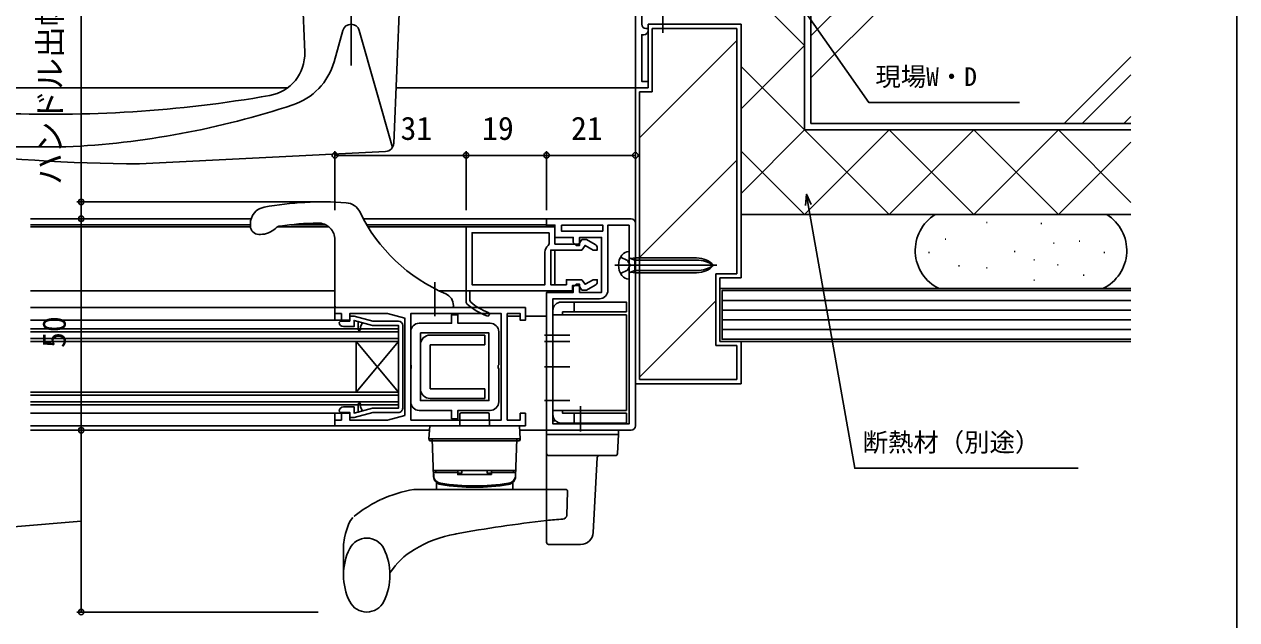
# Model space of a CAD drawing. Units: millimetres, scale not verified. Extents: x -438 to 438, y -464 to 465.
# Drawn here: x 150.9 to 437.5, y -299 to -158.2 of the extents above; entities that cross this region are included whole.
import ezdxf
from ezdxf.enums import TextEntityAlignment as Align

# ---------------------------------------------------------------- set-up
doc = ezdxf.new("R2010")
doc.units = ezdxf.units.MM
doc.header["$LTSCALE"] = 4
for name, color, linetype in [('0-2_YKK_11', 7, 'Continuous'), ('0-4_YKK_12', 2, 'Continuous'), ('0-5_YKK_13', 4, 'Continuous'), ('0-7_YKK_D', 6, 'Continuous'), ('0-8_YKK_ZWAK', 7, 'Continuous'), ('0-9_YSS_K', 3, 'Continuous'), ('0-A_YSS_KE', 3, 'Continuous')]:
    doc.layers.add(name, color=color, linetype=linetype)
doc.styles.add('ＭＳ ゴシック', font='')
doc.styles.get('ＭＳ ゴシック').set_extended_font_data('MS Gothic')

msp = doc.modelspace()

# ---------------------------------------------------------------- linework, layer by layer
at = {"layer": '0-2_YKK_11'}
for p, q in [((296.856, -156.2), (296.856, -158.2)), ((295.356, -253.2), (295.356, -205.2)), ((240.356, -229.4), (240.356, -249))]:
    msp.add_line(p, q, dxfattribs=at)
for points in [[(295.356, -173.2), (295.356, -153.2), (305.356, -153.2), (305.356, -155.2), (302.527, -155.2), (302.335, -155.057), (301.377, -155.057), (301.185, -155.2), (297.856, -155.2)], [(297.856, -159.2), (298.356, -159.2), (298.356, -159.7)], [(297.356, -160.7), (296.856, -160.7), (296.856, -171.7), (298.356, -171.7), (298.356, -173.2), (295.356, -173.2)], [(255.525, -224.351), (255.356, -223.976), (255.356, -206.1), (276.356, -206.1), (276.356, -210.2), (281.956, -210.2), (282.726, -209.1), (283.819, -209.1), (285.856, -210.276)], [(294.356, -204.2), (274.356, -204.2), (274.356, -205.7), (276.356, -205.7), (276.356, -208.6), (280.656, -208.6), (280.656, -209.8), (281.356, -210.5), (282.156, -210.5), (282.156, -208.6), (287.356, -208.6), (287.356, -221.6), (282.156, -221.6), (282.156, -219.7), (281.356, -219.7), (280.656, -220.4), (280.656, -221.6), (274.356, -221.6), (274.356, -254.2), (294.356, -254.2)], [(293.856, -205.7), (293.856, -252.7), (275.856, -252.7), (275.856, -223.1), (280.656, -223.1), (286.856, -223.1)], [(288.856, -221.1), (288.856, -205.7), (293.856, -205.7)], [(274.956, -207.5), (256.756, -207.5), (256.756, -219.8), (273.956, -219.8), (273.956, -212.1)], [(274.748, -210.556), (274.956, -210.15), (274.956, -207.5)], [(286.356, -211.142), (286.356, -211.6), (285.349, -211.6), (283.452, -210.504), (282.685, -211.6), (275.356, -211.6), (275.356, -219.8), (279.056, -219.8), (279.056, -218.6), (282.685, -218.6), (283.452, -219.695), (285.349, -218.6), (286.356, -218.6), (286.356, -219.057)], [(285.856, -219.923), (283.819, -221.1), (282.726, -221.1), (281.956, -220), (280.456, -220), (280.456, -221.2)], [(255.525, -224.351), (255.356, -223.976), (255.356, -221.2), (256.256, -221.2), (256.256, -223.562), (256.437, -223.947)], [(280.456, -221.2), (256.256, -221.2), (256.256, -223.562), (256.437, -223.947)], [(225.356, -228.7), (225.656, -228.4), (227.856, -228.4), (227.856, -227.2), (228.856, -227.2), (233.334, -228.4), (239.356, -228.4)], [(226.356, -248.7), (228.856, -248.7), (228.856, -250.164), (233.203, -249), (239.356, -249), (239.356, -229.4), (233.202, -229.4), (228.856, -228.235), (228.856, -229.7), (226.356, -229.7)], [(244.256, -228.9), (251.906, -228.9), (251.906, -226.9), (253.406, -226.9), (253.406, -228.9), (261.056, -228.9)], [(242.256, -247.5), (242.256, -239.658), (242.376, -239.475), (242.376, -238.925), (242.256, -238.741), (242.256, -230.9)], [(263.056, -230.9), (263.056, -238.741), (262.936, -238.925), (262.936, -239.475), (263.056, -239.658), (263.056, -247.5)], [(239.356, -250), (233.334, -250), (228.856, -251.2), (227.856, -251.2), (227.856, -250), (225.656, -250), (225.356, -249.7)], [(261.056, -249.5), (253.406, -249.5), (253.406, -251.5), (251.906, -251.5), (251.906, -249.5), (244.256, -249.5)]]:
    msp.add_lwpolyline(points, dxfattribs=at)
for points in [[(277.856, -205.7), (287.656, -205.7), (287.656, -207.1), (277.856, -207.1)], [(269.356, -253.2), (224.356, -253.2), (224.356, -251.8), (225.856, -251.8), (225.856, -250.2), (227.856, -250.2), (227.856, -251.8), (236.751, -251.8), (240.856, -250.7), (240.856, -227.7), (236.751, -226.6), (227.856, -226.6), (227.856, -228.2), (225.856, -228.2), (225.856, -226.6), (224.356, -226.6), (224.356, -225.2), (269.356, -225.2), (269.356, -228.2), (268.156, -228.2), (268.156, -226.6), (265.056, -226.6), (265.056, -242.959), (265.056, -251.8), (268.156, -251.8), (268.156, -250.2), (269.356, -250.2)], [(229.856, -228.503), (229.856, -230.45), (230.118, -230.699), (230.356, -230.45), (230.356, -229.637), (230.856, -228.771)], [(242.256, -251.8), (242.256, -226.6), (263.656, -226.6), (263.656, -243.078), (263.656, -251.8)], [(244.556, -231.2), (260.756, -231.2), (260.756, -247.2), (244.556, -247.2)], [(229.856, -247.95), (229.856, -249.897), (230.856, -249.629), (230.356, -248.763), (230.356, -247.95), (230.101, -247.7)]]:
    msp.add_lwpolyline(points, close=True, dxfattribs=at)
for centre, radius, start, end in [((297.856, -158.2), 1, 179.99985, 269.99983), ((297.356, -159.7), 1, 269.99985, 359.99983), ((294.356, -205.2), 1, 0.00001, 89.99999), ((275.856, -212.1), 1.9, 125.68531, 179.99999), ((285.356, -211.142), 1, 360, 60.00002), ((285.356, -219.057), 1, 299.99998, 0), ((286.856, -221.1), 2, 270.00001, 359.99999), ((265.446, -213.1), 15, 228.5951, 249.7334), ((265.446, -213.1), 15, 228.5951, 249.7334), ((265.446, -213.1), 14.1, 230.28516, 249.73341), ((265.446, -213.1), 14.1, 230.28516, 249.73341), ((260.406, -226.75), 0.45, 249.73339, 69.73341), ((260.406, -226.75), 0.45, 249.73339, 69.73341), ((226.356, -228.7), 1, 179.99955, 269.99781), ((239.356, -229.4), 1, 0.00044, 90.00042), ((244.256, -230.9), 2, 90.00001, 179.99999), ((261.056, -230.9), 2, 0.00001, 89.99999), ((226.356, -249.7), 1, 90.00001, 179.99999), ((239.356, -249), 1, 270.00001, 0.00091), ((244.256, -247.5), 2, 180.00001, 269.99999), ((261.056, -247.5), 2, 270.00001, 359.99999), ((294.356, -253.2), 1, 270.00001, 359.99999)]:
    msp.add_arc(centre, radius, start, end, dxfattribs=at)
at = {"layer": '0-4_YKK_12'}
for p, q in [((213.207, -173.2), (130.98, -173.2)), ((295.356, -173.2), (238.925, -173.2)), ((204.54, -204.2), (152.407, -204.2)), ((204.356, -205.6), (152.407, -205.6)), ((204.366, -206.101), (152.407, -206.102)), ((222.876, -206.101), (210.772, -206.101)), ((222.084, -205.6), (213.883, -205.6)), ((274.356, -204.2), (231.062, -204.2)), ((274.356, -205.6), (231.855, -205.6)), ((255.836, -206.1), (232.157, -206.101)), ((274.356, -204.2), (274.355, -206.1)), ((276.356, -211.6), (276.355, -219.8)), ((224.356, -221.2), (152.407, -221.2)), ((255.356, -221.2), (248.836, -221.2)), ((224.656, -225.2), (152.407, -225.2)), ((224.356, -225.2), (224.356, -228.2)), ((226.356, -228.2), (152.407, -228.2)), ((268.156, -227.2), (265.056, -227.2)), ((274.356, -227.2), (269.356, -227.2)), ((152.407, -230.2), (239.356, -230.2)), ((152.407, -230.9), (239.356, -230.9)), ((239.356, -230.2), (239.356, -248.2)), ((152.407, -232.5), (239.356, -232.5)), ((152.407, -233.2), (239.356, -233.2)), ((229.356, -245.2), (239.356, -233.2)), ((152.407, -245.2), (239.356, -245.2)), ((152.407, -245.9), (239.356, -245.9)), ((152.407, -247.5), (239.356, -247.5)), ((152.407, -248.2), (239.356, -248.2)), ((226.356, -250.2), (152.407, -250.202)), ((224.356, -253.2), (224.356, -250.2)), ((224.656, -253.2), (152.407, -253.2)), ((152.407, -254.2), (246.556, -254.2)), ((268.156, -254.2), (274.356, -254.2))]:
    msp.add_line(p, q, dxfattribs=at)
msp.add_lwpolyline([(229.356, -245.2), (229.356, -233.2), (239.356, -245.2)], dxfattribs=at)
at = {"layer": '0-5_YKK_13'}
for p, q in [((228.154, -167.973), (228.154, -45.896)), ((216.154, -139.2), (217.198, -164.792)), ((240.154, -139.2), (238.228, -186.375)), ((301.856, -160.231), (301.856, -150.169)), ((226.229, -159.655), (224.124, -167.098)), ((237.918, -187.366), (230.078, -159.655)), ((160.745, -187.2), (148.154, -187.2)), ((236.33, -188.291), (178.154, -191.2)), ((204.356, -205.4), (204.356, -205.9)), ((206.356, -207.9), (206.752, -207.9)), ((224.356, -209.207), (224.356, -224.9)), ((295.256, -213.982), (294.184, -213.59)), ((295.256, -213.454), (294.452, -213.611)), ((309.831, -213.454), (295.256, -213.454)), ((295.256, -216.946), (295.256, -213.454)), ((309.831, -213.982), (295.256, -213.982)), ((314.634, -215.2), (290.481, -215.2)), ((293.856, -218.45), (293.856, -217.279)), ((295.256, -216.417), (294.184, -216.81)), ((295.256, -216.946), (294.452, -216.789)), ((309.831, -216.417), (295.256, -216.417)), ((309.831, -216.946), (295.256, -216.946)), ((247.956, -219.2), (247.956, -227.2)), ((224.656, -225.2), (252.056, -225.2)), ((252.356, -224.9), (252.356, -224.732)), ((275.856, -225.9), (275.856, -252)), ((278.156, -226.2), (278.156, -226.9)), ((278.156, -226.2), (293.256, -226.2)), ((280.856, -223.9), (280.856, -226.2)), ((275.856, -226.9), (293.256, -226.9)), ((293.256, -226.9), (293.256, -249.5)), ((259.756, -231.7), (246.856, -231.7)), ((259.756, -231.7), (259.756, -234)), ((279.856, -231.7), (273.856, -231.7)), ((244.556, -234), (244.556, -244.4)), ((259.756, -234), (246.856, -234)), ((246.856, -234), (246.856, -244.4)), ((279.856, -233.2), (273.856, -233.2)), ((279.856, -239.2), (273.856, -239.2)), ((259.756, -244.4), (246.856, -244.4)), ((259.756, -246.7), (259.756, -244.4)), ((259.756, -246.7), (246.856, -246.7)), ((279.856, -247.2), (273.856, -247.2)), ((282.356, -248.5), (282.356, -254.5)), ((253.856, -253.2), (253.88, -250.397)), ((254.18, -250.1), (260.532, -250.1)), ((260.832, -250.397), (260.856, -253.2)), ((275.856, -249.5), (293.256, -249.5)), ((275.856, -252), (276.533, -252)), ((280.856, -252.5), (280.856, -250.2)), ((246.739, -253.2), (246.556, -256.2)), ((248.736, -253.2), (246.739, -253.2)), ((265.976, -253.2), (248.736, -253.2)), ((246.556, -256.2), (248.554, -256.2)), ((246.576, -256.426), (246.556, -256.2)), ((246.875, -256.7), (248.556, -256.7)), ((247.356, -256.2), (247.669, -265.156)), ((247.356, -256.2), (267.356, -256.2)), ((266.158, -256.2), (248.554, -256.2)), ((248.556, -256.7), (266.156, -256.7)), ((250.097, -256.705), (250.097, -256.7)), ((264.615, -256.7), (264.615, -256.705)), ((266.156, -256.7), (267.837, -256.7)), ((266.158, -256.2), (268.156, -256.2)), ((267.356, -256.2), (267.043, -265.156)), ((268.136, -256.426), (268.156, -256.2)), ((274.356, -255.2), (274.356, -259.7)), ((274.856, -255.2), (274.356, -255.2)), ((274.856, -255.2), (290.357, -255.2)), ((274.856, -260.2), (290.12, -260.2)), ((285.404, -278.357), (286.331, -260.674)), ((290.12, -260.2), (290.619, -260.2)), ((267.094, -263.7), (247.618, -263.7)), ((253.356, -264.2), (247.658, -264.2)), ((247.658, -264.2), (247.681, -264.846)), ((248.156, -264.2), (248.156, -263.7)), ((253.356, -263.7), (248.156, -263.7)), ((253.356, -264.38), (254.356, -264.38)), ((254.356, -264.38), (254.356, -263.7)), ((260.356, -264.38), (260.356, -263.7)), ((260.356, -264.38), (261.356, -264.38)), ((261.356, -263.7), (261.356, -264.7)), ((266.556, -263.7), (261.356, -263.7)), ((267.054, -264.2), (261.356, -264.2)), ((266.556, -264.2), (266.556, -263.7)), ((267.054, -264.2), (267.031, -264.846)), ((242.993, -268.2), (278.838, -268.2)), ((248.356, -268.2), (248.356, -266.706)), ((266.356, -268.2), (266.356, -266.706)), ((279.338, -268.717), (279.144, -274.274)), ((252.967, -278.709), (252.754, -278.75)), ((274.356, -280.678), (274.356, -280.7)), ((226.356, -288.45), (226.356, -282.384)), ((274.856, -281.2), (281.531, -281.2)), ((281.531, -281.2), (282.409, -281.2)), ((237.356, -288.45), (237.356, -287.939))]:
    msp.add_line(p, q, dxfattribs=at)
for points in [[(293.856, -217.279), (293.856, -213.12), (293.856, -211.95)], [(291.863, -213.25), (293.492, -214.055), (294.101, -215.2)], [(291.863, -217.15), (293.492, -216.345), (294.101, -215.2)], [(277.856, -223.9), (293.256, -223.9), (293.256, -226.2)], [(277.856, -252.5), (293.256, -252.5), (293.256, -250.2)], [(278.156, -249.5), (278.156, -250.2), (293.256, -250.2)], [(268.156, -256.2), (267.972, -253.2), (265.976, -253.2)], [(291.119, -259.726), (291.356, -255.2), (290.357, -255.2)], [(274.356, -259.7), (274.356, -260.647), (274.356, -278.331), (274.356, -280.678)], [(253.356, -263.7), (253.356, -264.7), (261.356, -264.7)], [(229.148, -274.377), (231.046, -272.969), (232.079, -272.293), (233.052, -271.715), (235.208, -270.592)], [(226.356, -282.425), (226.396, -281.223), (226.605, -279.629), (226.831, -278.643), (227.662, -276.289), (228.049, -275.532), (228.574, -274.835)], [(229.148, -274.377), (229.11, -274.397), (229.057, -274.43), (229.002, -274.461), (228.943, -274.5), (228.895, -274.529), (228.849, -274.56)]]:
    msp.add_lwpolyline(points, dxfattribs=at)
msp.add_lwpolyline([(274.356, -255.2), (291.356, -255.2), (291.356, -254.2), (274.356, -254.2)], close=True, dxfattribs=at)
for centre, radius, start, end in [((228.154, -160.2), 2, 15.79678, 164.20322), ((207.207, -165.2), 10, 279.94324, 2.33731), ((209.69, -163.014), 15, 288.13066, 344.20322), ((157.432, 120.497), 300, 267.42254, 279.885), ((151.468, 12.585), 200, 272.65858, 288.3437), ((179.164, 208.799), 400, 262.75792, 269.85532), ((236.23, -186.294), 2, 272.86241, 357.66269), ((221.356, -275.2), 75, 85.70675, 100.5503), ((226.671, -204.399), 4, 25.87981, 85.70675), ((208.356, -205.4), 4, 100.5503, 180), ((266.258, -185.193), 40, 205.87981, 246.85325), ((206.356, -205.9), 2, 180, 270), ((211.656, -207.895), 2, 98.20105, 134.47006), ((221.356, -275.2), 70, 90.86815, 98.20105), ((220.356, -209.207), 4, 0, 90.86815), ((206.752, -202.9), 5, 270, 314.47006), ((293.844, -214.05), 2.1, 89.66036, 142.75222), ((295.356, -215.2), 4, 142.75222, 217.24778), ((294.356, -213.12), 0.5, 180, 281.05172), ((309.831, -218.967), 5.513, 43.10467, 90), ((309.831, -221.245), 7.263, 56.3423, 90), ((293.844, -216.35), 2.1, 217.24889, 270.33651), ((294.356, -217.279), 0.5, 78.94828, 180), ((309.831, -211.432), 5.513, 270, 316.89533), ((309.831, -209.154), 7.263, 270, 303.6577), ((249.356, -224.732), 3, 0, 66.85325), ((224.656, -224.9), 0.3, 180, 270), ((252.056, -224.9), 0.3, 270, 0), ((277.856, -225.9), 2, 90, 180), ((246.856, -234), 2.3, 90, 180.00004), ((246.856, -244.4), 2.3, 180.00004, 270), ((254.18, -250.4), 0.3, 90, 179.5), ((260.532, -250.4), 0.3, 0.5, 90), ((277.856, -250.5), 2, 180, 270), ((246.875, -256.4), 0.3, 185, 270), ((267.837, -256.4), 0.3, 270, 355), ((274.856, -259.7), 0.5, 180, 270), ((286.83, -260.7), 0.5, 90, 177), ((290.619, -259.7), 0.5, 270, 357), ((249.668, -265.086), 2, 182, 260.87872), ((249.679, -264.776), 2, 182, 260.89292), ((248.106, -266.706), 0.25, 0, 46.05064), ((265.033, -264.776), 2, 279.10708, 358), ((265.044, -265.086), 2, 279.12128, 358), ((266.606, -266.706), 0.25, 133.94936, 180), ((248.716, -300.7), 33, 99.98655, 114.10382), ((257.356, -217.2), 50.5, 260.87872, 279.12128), ((257.356, -216.888), 50.5, 260.89292, 279.10708), ((278.838, -268.7), 0.5, 358, 90), ((278.144, -274.239), 1, 272.24995, 358), ((314.556, -620.2), 347, 96.65301, 100.22358), ((280.147, -325.2), 50, 92.24995, 96.65301), ((231.856, -284.207), 4.5, 26.48104, 153.51896), ((257.646, -306.32), 28, 100.06111, 121.25004), ((274.856, -280.7), 0.5, 180, 270), ((282.409, -278.2), 3, 270, 357), ((240.387, -288.457), 14.031, 153.51896, 180), ((223.325, -288.457), 14.031, 0, 26.48104), ((251.776, -297.13), 17.1, 120.40967, 147.48757), ((240.387, -288.45), 14.031, 180, 206.48104), ((223.325, -288.45), 14.031, 333.51896, 0), ((231.856, -292.7), 4.5, 206.48104, 333.51896)]:
    msp.add_arc(centre, radius, start, end, dxfattribs=at)
at = {"layer": '0-7_YKK_D'}
for p, q in [((224.356, -202.2), (224.356, -188.2)), ((255.356, -202.2), (255.356, -188.2)), ((274.356, -202.2), (274.356, -188.2)), ((274.356, -202.2), (274.356, -188.2)), ((224.356, -189.2), (255.356, -189.2)), ((274.356, -189.2), (255.356, -189.2)), ((274.356, -189.2), (295.356, -189.2)), ((220.356, -200.2), (163.356, -200.2)), ((164.356, -204.2), (164.356, -254.2)), ((164.356, -254.2), (164.356, -297.2)), ((220.356, -297.2), (163.356, -297.2))]:
    msp.add_line(p, q, dxfattribs=at)
for points in [[(164.356, -204.2), (164.356, -200.2), (164.356, -117.414)], [(314.752, -125.604), (316.215, -127.693), (350.529, -176.699), (386.167, -176.699)], [(164.356, -275.7), (148.397, -277.036), (148.397, -191.558)], [(335.558, -201.042), (335.788, -198.412), (336.904, -200.805)], [(335.788, -198.412), (336.231, -200.923), (347.212, -263.199), (399.994, -263.199)]]:
    msp.add_lwpolyline(points, dxfattribs=at)
for centre in [(224.356, -189.2), (255.356, -189.2), (255.356, -189.2), (274.356, -189.2), (274.356, -189.2), (295.356, -189.2), (164.356, -200.2), (164.356, -204.2), (164.356, -204.2), (164.356, -254.2), (164.356, -254.2), (164.356, -297.2)]:
    msp.add_circle(centre, 0.637, dxfattribs=at)
at = {"layer": '0-8_YKK_ZWAK'}
msp.add_lwpolyline([(-437.5, -449.2), (437.5, -449.2), (437.5, 430.8)], dxfattribs=at)
at = {"layer": '0-9_YSS_K'}
for p, q in [((336.854, -181.699), (336.854, -74.528)), ((412.5, -85.295), (336.854, -160.941)), ((412.5, -95.194), (336.854, -170.841)), ((325.354, -153.199), (335.354, -163.199)), ((299.356, -174.199), (299.356, -159.199)), ((319.356, -159.199), (299.356, -159.199)), ((319.356, -159.199), (319.356, -217.199)), ((319.356, -162.062), (296.356, -185.062)), ((320.356, -178.197), (335.354, -163.199)), ((412.5, -165.905), (396.706, -181.699)), ((320.356, -168.2), (335.354, -183.199)), ((412.5, -170.148), (400.949, -181.699)), ((296.356, -242.199), (296.356, -174.199)), ((299.356, -174.199), (296.356, -174.199)), ((412.5, -180.047), (410.848, -181.699)), ((320.356, -198.196), (335.354, -183.199)), ((335.354, -203.199), (355.354, -183.199)), ((335.354, -183.199), (355.354, -203.199)), ((336.854, -181.699), (412.5, -181.699)), ((355.354, -183.199), (375.354, -203.199)), ((355.354, -203.199), (375.354, -183.199)), ((375.354, -183.199), (395.354, -203.199)), ((375.354, -203.199), (395.354, -183.199)), ((395.354, -183.199), (412.5, -200.345)), ((395.354, -203.199), (412.5, -186.052)), ((320.356, -188.201), (335.354, -203.199)), ((319.356, -190.346), (296.356, -213.347)), ((378.315, -205.109), (378.515, -205.109)), ((391.224, -205.352), (391.424, -205.352)), ((368.572, -209.006), (368.772, -209.006)), ((384.891, -211.929), (385.091, -211.929)), ((394.147, -209.98), (394.347, -209.98)), ((400.236, -209.493), (400.436, -209.493)), ((364.675, -212.172), (364.875, -212.172)), ((389.519, -213.877), (389.719, -213.877)), ((406.082, -212.172), (406.282, -212.172)), ((314.356, -217.199), (319.356, -217.199)), ((314.356, -234.199), (314.356, -217.199)), ((371.739, -215.339), (371.939, -215.339)), ((378.315, -215.826), (378.515, -215.826)), ((395.121, -215.095), (395.321, -215.095)), ((401.211, -217.531), (401.411, -217.531)), ((389.519, -218.749), (389.719, -218.749)), ((315.856, -223.499), (412.5, -223.499)), ((314.356, -223.631), (296.356, -241.631)), ((315.856, -225.799), (412.5, -225.799)), ((315.856, -228.099), (412.5, -228.099)), ((315.856, -230.399), (412.5, -230.399)), ((314.356, -234.199), (319.356, -234.199)), ((319.356, -234.199), (319.356, -242.199)), ((319.356, -242.199), (296.356, -242.199))]:
    msp.add_line(p, q, dxfattribs=at)
for points in [[(412.5, -220.699), (315.356, -220.699), (315.356, -233.199), (412.5, -233.199)], [(412.5, -221.199), (315.856, -221.199), (315.856, -232.699), (412.5, -232.699)]]:
    msp.add_lwpolyline(points, dxfattribs=at)
at = {"layer": '0-A_YSS_KE'}
for p, q in [((335.354, -75.699), (335.354, -183.199)), ((298.356, -158.2), (298.356, -173.199)), ((298.356, -158.2), (320.356, -158.2)), ((320.356, -158.2), (320.356, -218.199)), ((295.356, -173.199), (295.356, -243.199)), ((295.356, -173.199), (298.356, -173.199)), ((412.5, -183.199), (335.354, -183.199)), ((412.5, -183.199), (335.354, -183.199)), ((320.356, -203.199), (412.5, -203.199)), ((406.768, -203.199), (366.232, -203.199)), ((315.356, -218.199), (320.356, -218.199)), ((315.356, -233.199), (315.356, -218.199)), ((404.622, -221.199), (368.378, -221.199)), ((315.356, -233.199), (320.356, -233.199)), ((320.356, -233.199), (320.356, -243.199)), ((295.356, -243.199), (320.356, -243.199))]:
    msp.add_line(p, q, dxfattribs=at)
for centre, start, end in [((371.5, -211.699), 121.78833, 244.16014), ((401.5, -211.699), 295.83986, 58.21167)]:
    msp.add_arc(centre, 10, start, end, dxfattribs=at)

# ---------------------------------------------------------------- texts
at = {"layer": '0-7_YKK_D', "style": 'ＭＳ ゴシック'}
for s, p in [('ハンドル出幅＝4', (161.376, -196.204)), ('50', (162.356, -234.739))]:
    msp.add_text(s, height=5.499, rotation=90, dxfattribs=at).set_placement(p, align=Align.BOTTOM_LEFT)
for s, height, p in [('現場W・D', 4.399, (352.097, -174.108)), ('31', 5.499, (239.839, -187.2)), ('19', 5.499, (259.124, -187.2)), ('21', 5.499, (280.147, -187.2)), ('断熱材（別途）', 4.399, (349.068, -260.573))]:
    msp.add_text(s, height=height, dxfattribs=at).set_placement(p, align=Align.BOTTOM_LEFT)

doc.saveas('drawing.dxf')
